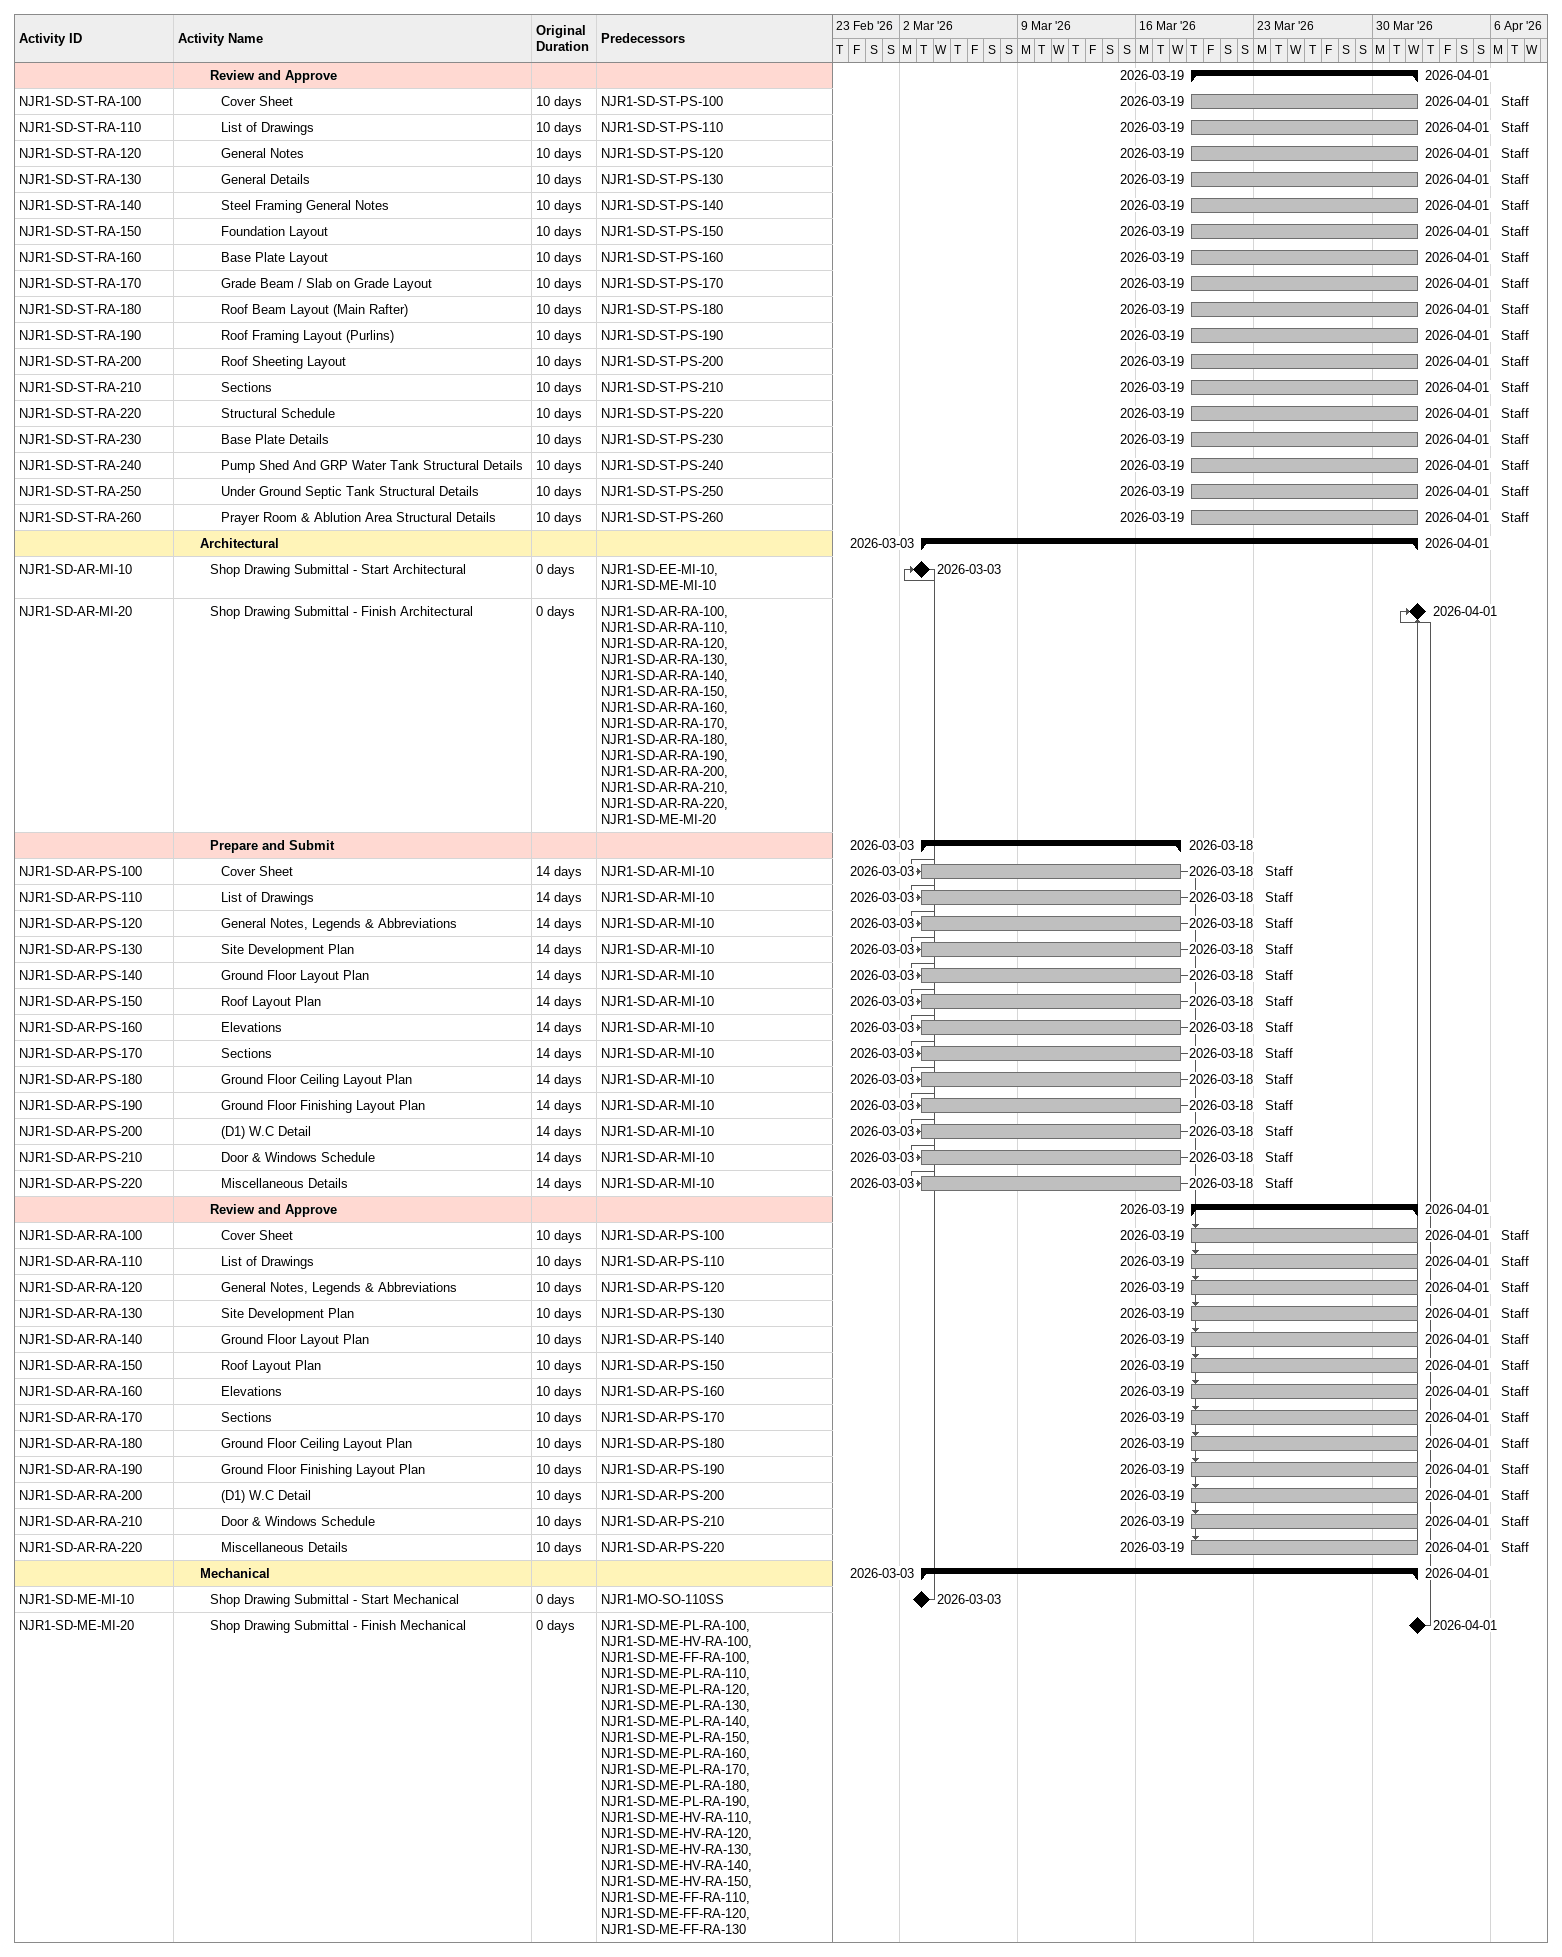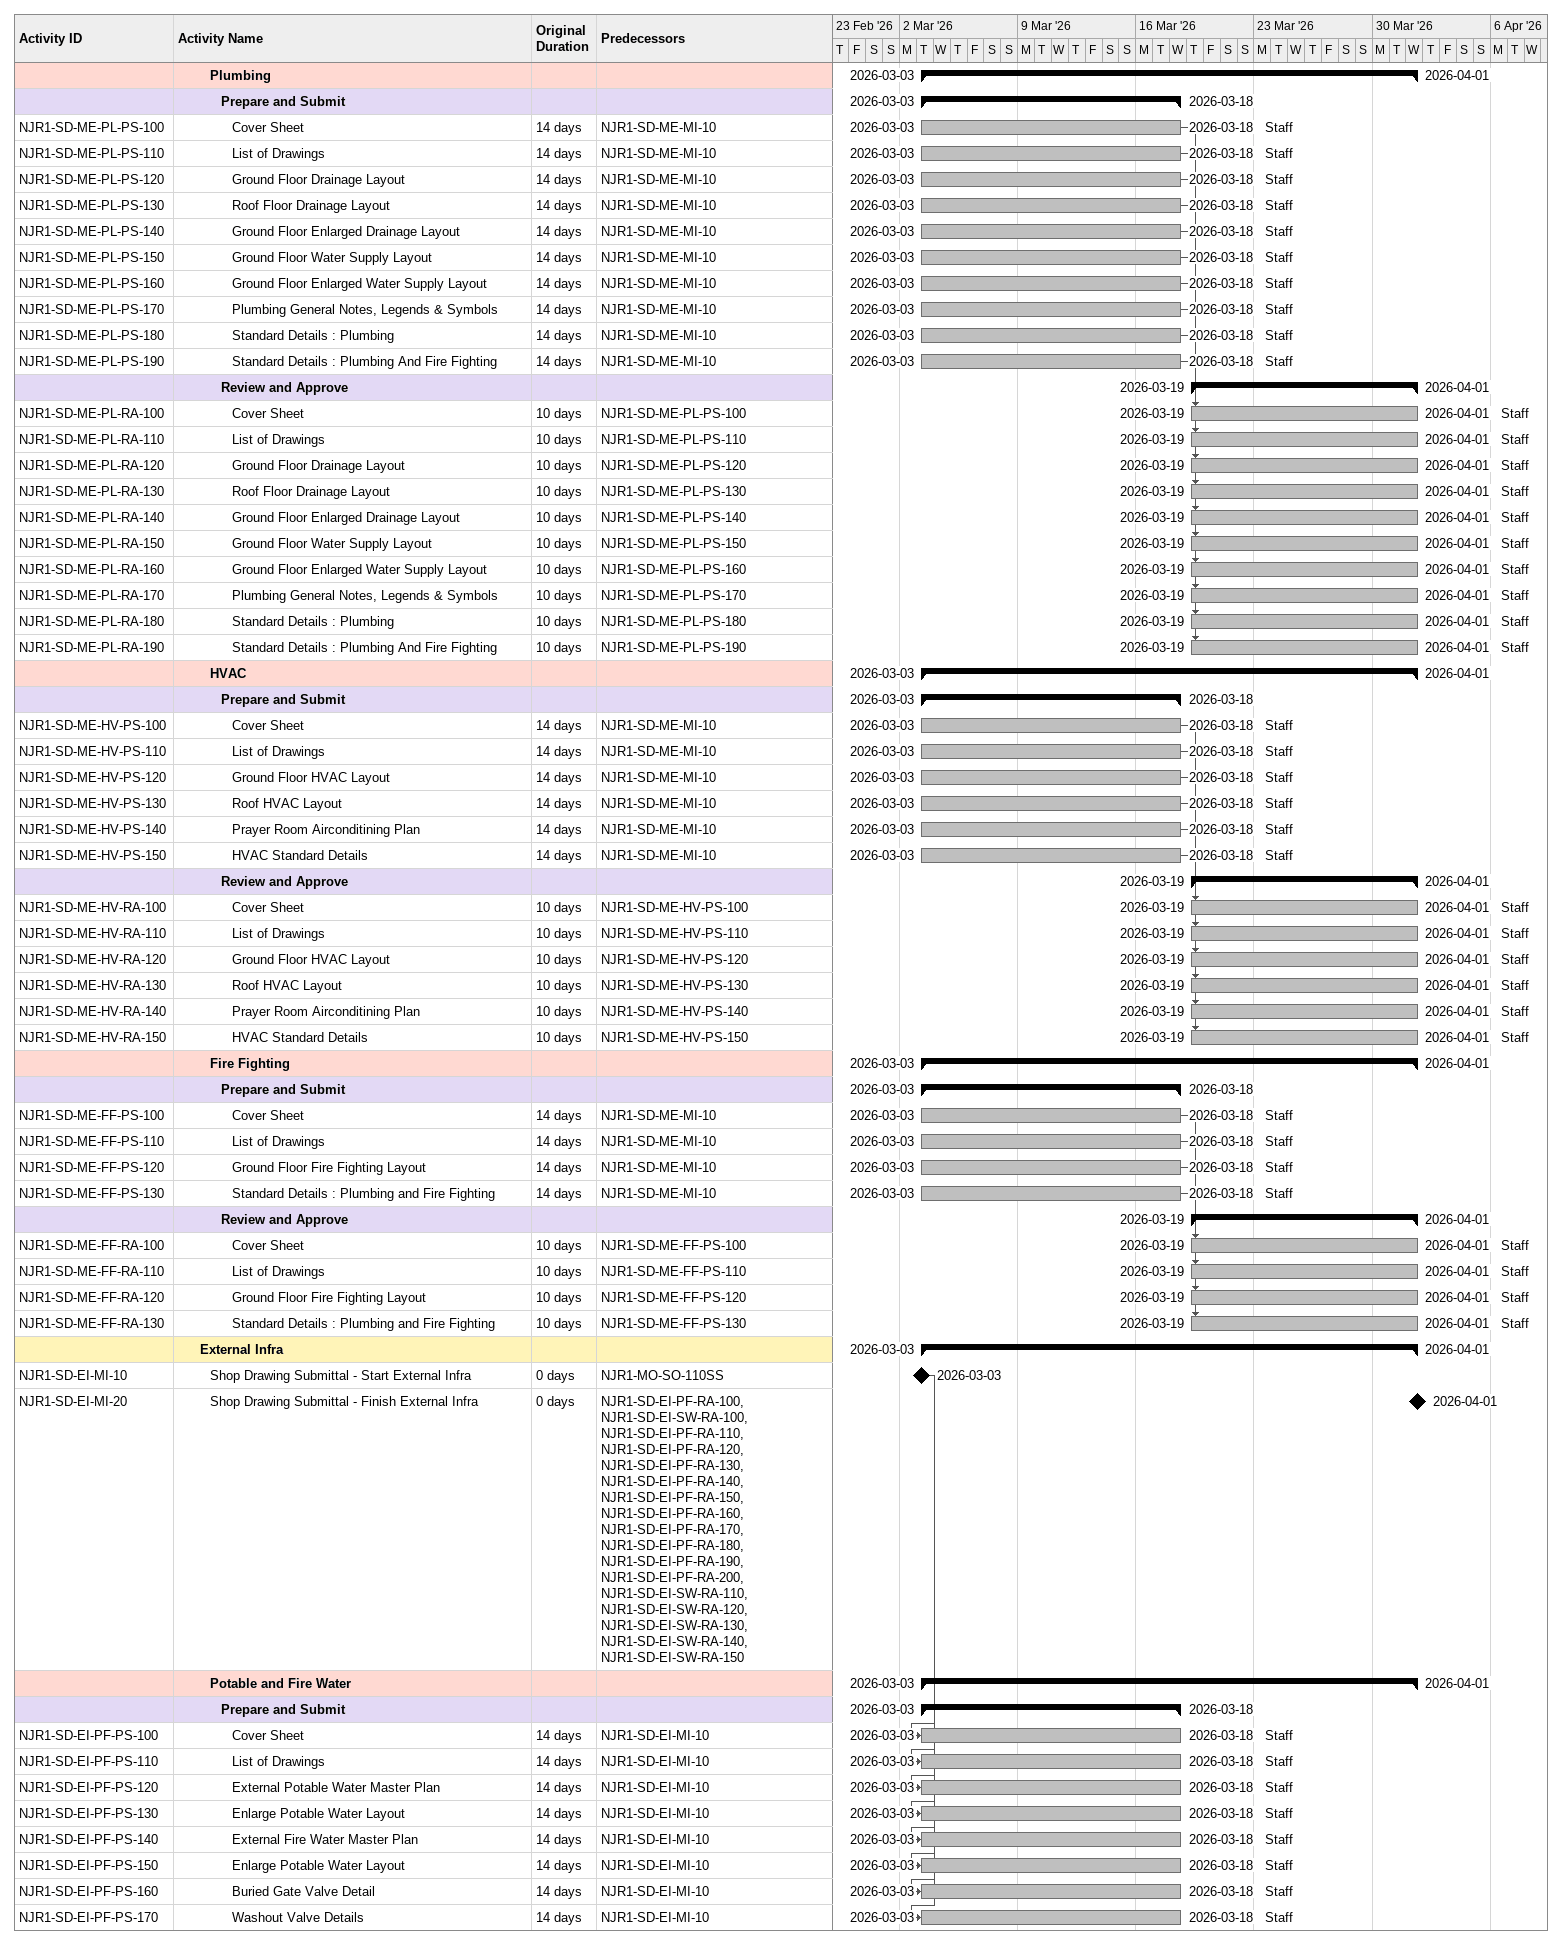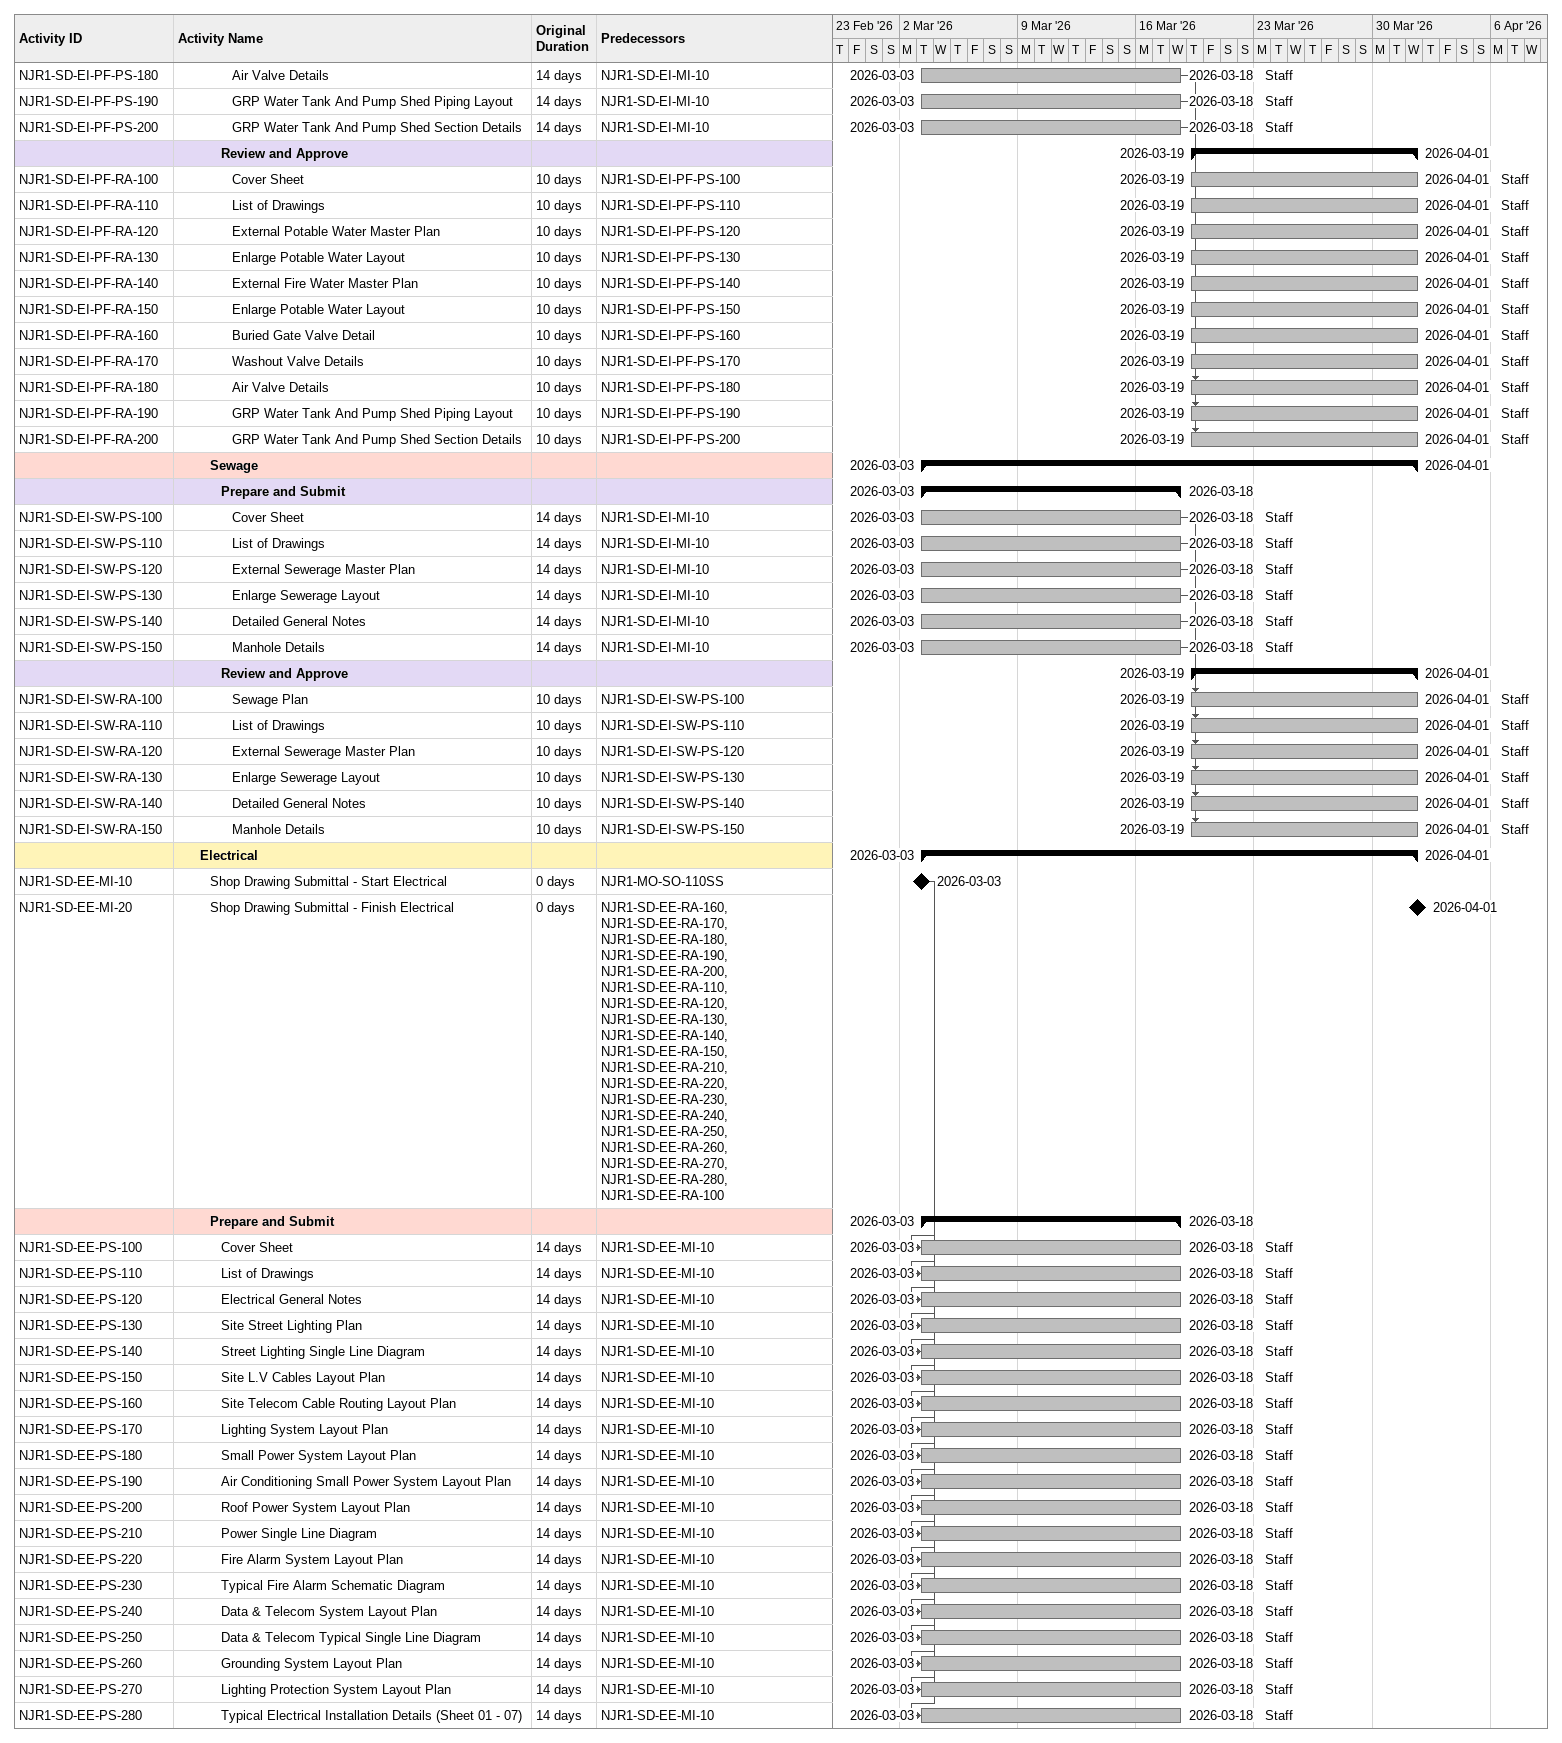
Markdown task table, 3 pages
| ID | Level | Task | Original duration | Start | Finish | Predecessors | Resources |
|---|---|---|---|---|---|---|---|
|  | 4 | **Review and Approve** |  | 2026-03-19 | 2026-04-01 |  |  |
| NJR1-SD-ST-RA-100 | 5 | Cover Sheet | 10d | 2026-03-19 | 2026-04-01 | NJR1-SD-ST-PS-100 | Staff |
| NJR1-SD-ST-RA-110 | 5 | List of Drawings | 10d | 2026-03-19 | 2026-04-01 | NJR1-SD-ST-PS-110 | Staff |
| NJR1-SD-ST-RA-120 | 5 | General Notes | 10d | 2026-03-19 | 2026-04-01 | NJR1-SD-ST-PS-120 | Staff |
| NJR1-SD-ST-RA-130 | 5 | General Details | 10d | 2026-03-19 | 2026-04-01 | NJR1-SD-ST-PS-130 | Staff |
| NJR1-SD-ST-RA-140 | 5 | Steel Framing General Notes | 10d | 2026-03-19 | 2026-04-01 | NJR1-SD-ST-PS-140 | Staff |
| NJR1-SD-ST-RA-150 | 5 | Foundation Layout | 10d | 2026-03-19 | 2026-04-01 | NJR1-SD-ST-PS-150 | Staff |
| NJR1-SD-ST-RA-160 | 5 | Base Plate Layout | 10d | 2026-03-19 | 2026-04-01 | NJR1-SD-ST-PS-160 | Staff |
| NJR1-SD-ST-RA-170 | 5 | Grade Beam / Slab on Grade Layout | 10d | 2026-03-19 | 2026-04-01 | NJR1-SD-ST-PS-170 | Staff |
| NJR1-SD-ST-RA-180 | 5 | Roof Beam Layout (Main Rafter) | 10d | 2026-03-19 | 2026-04-01 | NJR1-SD-ST-PS-180 | Staff |
| NJR1-SD-ST-RA-190 | 5 | Roof Framing Layout (Purlins) | 10d | 2026-03-19 | 2026-04-01 | NJR1-SD-ST-PS-190 | Staff |
| NJR1-SD-ST-RA-200 | 5 | Roof Sheeting Layout | 10d | 2026-03-19 | 2026-04-01 | NJR1-SD-ST-PS-200 | Staff |
| NJR1-SD-ST-RA-210 | 5 | Sections | 10d | 2026-03-19 | 2026-04-01 | NJR1-SD-ST-PS-210 | Staff |
| NJR1-SD-ST-RA-220 | 5 | Structural Schedule | 10d | 2026-03-19 | 2026-04-01 | NJR1-SD-ST-PS-220 | Staff |
| NJR1-SD-ST-RA-230 | 5 | Base Plate Details | 10d | 2026-03-19 | 2026-04-01 | NJR1-SD-ST-PS-230 | Staff |
| NJR1-SD-ST-RA-240 | 5 | Pump Shed And GRP Water Tank Structural Details | 10d | 2026-03-19 | 2026-04-01 | NJR1-SD-ST-PS-240 | Staff |
| NJR1-SD-ST-RA-250 | 5 | Under Ground Septic Tank Structural Details | 10d | 2026-03-19 | 2026-04-01 | NJR1-SD-ST-PS-250 | Staff |
| NJR1-SD-ST-RA-260 | 5 | Prayer Room & Ablution Area Structural Details | 10d | 2026-03-19 | 2026-04-01 | NJR1-SD-ST-PS-260 | Staff |
|  | 3 | **Architectural** |  | 2026-03-03 | 2026-04-01 |  |  |
| NJR1-SD-AR-MI-10 | 4 | Shop Drawing Submittal - Start Architectural | 0d | 2026-03-03 | 2026-03-03 | NJR1-SD-EE-MI-10, NJR1-SD-ME-MI-10 |  |
| NJR1-SD-AR-MI-20 | 4 | Shop Drawing Submittal - Finish Architectural | 0d | 2026-04-01 | 2026-04-01 | NJR1-SD-AR-RA-100, NJR1-SD-AR-RA-110, NJR1-SD-AR-RA-120, NJR1-SD-AR-RA-130, NJR1-SD-AR-RA-140, NJR1-SD-AR-RA-150, NJR1-SD-AR-RA-160, NJR1-SD-AR-RA-170, NJR1-SD-AR-RA-180, NJR1-SD-AR-RA-190, NJR1-SD-AR-RA-200, NJR1-SD-AR-RA-210, NJR1-SD-AR-RA-220, NJR1-SD-ME-MI-20 |  |
|  | 4 | **Prepare and Submit** |  | 2026-03-03 | 2026-03-18 |  |  |
| NJR1-SD-AR-PS-100 | 5 | Cover Sheet | 14d | 2026-03-03 | 2026-03-18 | NJR1-SD-AR-MI-10 | Staff |
| NJR1-SD-AR-PS-110 | 5 | List of Drawings | 14d | 2026-03-03 | 2026-03-18 | NJR1-SD-AR-MI-10 | Staff |
| NJR1-SD-AR-PS-120 | 5 | General Notes, Legends & Abbreviations | 14d | 2026-03-03 | 2026-03-18 | NJR1-SD-AR-MI-10 | Staff |
| NJR1-SD-AR-PS-130 | 5 | Site Development Plan | 14d | 2026-03-03 | 2026-03-18 | NJR1-SD-AR-MI-10 | Staff |
| NJR1-SD-AR-PS-140 | 5 | Ground Floor Layout Plan | 14d | 2026-03-03 | 2026-03-18 | NJR1-SD-AR-MI-10 | Staff |
| NJR1-SD-AR-PS-150 | 5 | Roof Layout Plan | 14d | 2026-03-03 | 2026-03-18 | NJR1-SD-AR-MI-10 | Staff |
| NJR1-SD-AR-PS-160 | 5 | Elevations | 14d | 2026-03-03 | 2026-03-18 | NJR1-SD-AR-MI-10 | Staff |
| NJR1-SD-AR-PS-170 | 5 | Sections | 14d | 2026-03-03 | 2026-03-18 | NJR1-SD-AR-MI-10 | Staff |
| NJR1-SD-AR-PS-180 | 5 | Ground Floor Ceiling Layout Plan | 14d | 2026-03-03 | 2026-03-18 | NJR1-SD-AR-MI-10 | Staff |
| NJR1-SD-AR-PS-190 | 5 | Ground Floor Finishing Layout Plan | 14d | 2026-03-03 | 2026-03-18 | NJR1-SD-AR-MI-10 | Staff |
| NJR1-SD-AR-PS-200 | 5 | (D1) W.C Detail | 14d | 2026-03-03 | 2026-03-18 | NJR1-SD-AR-MI-10 | Staff |
| NJR1-SD-AR-PS-210 | 5 | Door & Windows Schedule | 14d | 2026-03-03 | 2026-03-18 | NJR1-SD-AR-MI-10 | Staff |
| NJR1-SD-AR-PS-220 | 5 | Miscellaneous Details | 14d | 2026-03-03 | 2026-03-18 | NJR1-SD-AR-MI-10 | Staff |
|  | 4 | **Review and Approve** |  | 2026-03-19 | 2026-04-01 |  |  |
| NJR1-SD-AR-RA-100 | 5 | Cover Sheet | 10d | 2026-03-19 | 2026-04-01 | NJR1-SD-AR-PS-100 | Staff |
| NJR1-SD-AR-RA-110 | 5 | List of Drawings | 10d | 2026-03-19 | 2026-04-01 | NJR1-SD-AR-PS-110 | Staff |
| NJR1-SD-AR-RA-120 | 5 | General Notes, Legends & Abbreviations | 10d | 2026-03-19 | 2026-04-01 | NJR1-SD-AR-PS-120 | Staff |
| NJR1-SD-AR-RA-130 | 5 | Site Development Plan | 10d | 2026-03-19 | 2026-04-01 | NJR1-SD-AR-PS-130 | Staff |
| NJR1-SD-AR-RA-140 | 5 | Ground Floor Layout Plan | 10d | 2026-03-19 | 2026-04-01 | NJR1-SD-AR-PS-140 | Staff |
| NJR1-SD-AR-RA-150 | 5 | Roof Layout Plan | 10d | 2026-03-19 | 2026-04-01 | NJR1-SD-AR-PS-150 | Staff |
| NJR1-SD-AR-RA-160 | 5 | Elevations | 10d | 2026-03-19 | 2026-04-01 | NJR1-SD-AR-PS-160 | Staff |
| NJR1-SD-AR-RA-170 | 5 | Sections | 10d | 2026-03-19 | 2026-04-01 | NJR1-SD-AR-PS-170 | Staff |
| NJR1-SD-AR-RA-180 | 5 | Ground Floor Ceiling Layout Plan | 10d | 2026-03-19 | 2026-04-01 | NJR1-SD-AR-PS-180 | Staff |
| NJR1-SD-AR-RA-190 | 5 | Ground Floor Finishing Layout Plan | 10d | 2026-03-19 | 2026-04-01 | NJR1-SD-AR-PS-190 | Staff |
| NJR1-SD-AR-RA-200 | 5 | (D1) W.C Detail | 10d | 2026-03-19 | 2026-04-01 | NJR1-SD-AR-PS-200 | Staff |
| NJR1-SD-AR-RA-210 | 5 | Door & Windows Schedule | 10d | 2026-03-19 | 2026-04-01 | NJR1-SD-AR-PS-210 | Staff |
| NJR1-SD-AR-RA-220 | 5 | Miscellaneous Details | 10d | 2026-03-19 | 2026-04-01 | NJR1-SD-AR-PS-220 | Staff |
|  | 3 | **Mechanical** |  | 2026-03-03 | 2026-04-01 |  |  |
| NJR1-SD-ME-MI-10 | 4 | Shop Drawing Submittal - Start Mechanical | 0d | 2026-03-03 | 2026-03-03 | NJR1-MO-SO-110SS |  |
| NJR1-SD-ME-MI-20 | 4 | Shop Drawing Submittal - Finish Mechanical | 0d | 2026-04-01 | 2026-04-01 | NJR1-SD-ME-PL-RA-100, NJR1-SD-ME-HV-RA-100, NJR1-SD-ME-FF-RA-100, NJR1-SD-ME-PL-RA-110, NJR1-SD-ME-PL-RA-120, NJR1-SD-ME-PL-RA-130, NJR1-SD-ME-PL-RA-140, NJR1-SD-ME-PL-RA-150, NJR1-SD-ME-PL-RA-160, NJR1-SD-ME-PL-RA-170, NJR1-SD-ME-PL-RA-180, NJR1-SD-ME-PL-RA-190, NJR1-SD-ME-HV-RA-110, NJR1-SD-ME-HV-RA-120, NJR1-SD-ME-HV-RA-130, NJR1-SD-ME-HV-RA-140, NJR1-SD-ME-HV-RA-150, NJR1-SD-ME-FF-RA-110, NJR1-SD-ME-FF-RA-120, NJR1-SD-ME-FF-RA-130 |  |
|  | 4 | **Plumbing** |  | 2026-03-03 | 2026-04-01 |  |  |
|  | 5 | **Prepare and Submit** |  | 2026-03-03 | 2026-03-18 |  |  |
| NJR1-SD-ME-PL-PS-100 | 6 | Cover Sheet | 14d | 2026-03-03 | 2026-03-18 | NJR1-SD-ME-MI-10 | Staff |
| NJR1-SD-ME-PL-PS-110 | 6 | List of Drawings | 14d | 2026-03-03 | 2026-03-18 | NJR1-SD-ME-MI-10 | Staff |
| NJR1-SD-ME-PL-PS-120 | 6 | Ground Floor Drainage Layout | 14d | 2026-03-03 | 2026-03-18 | NJR1-SD-ME-MI-10 | Staff |
| NJR1-SD-ME-PL-PS-130 | 6 | Roof Floor Drainage Layout | 14d | 2026-03-03 | 2026-03-18 | NJR1-SD-ME-MI-10 | Staff |
| NJR1-SD-ME-PL-PS-140 | 6 | Ground Floor Enlarged Drainage Layout | 14d | 2026-03-03 | 2026-03-18 | NJR1-SD-ME-MI-10 | Staff |
| NJR1-SD-ME-PL-PS-150 | 6 | Ground Floor Water Supply Layout | 14d | 2026-03-03 | 2026-03-18 | NJR1-SD-ME-MI-10 | Staff |
| NJR1-SD-ME-PL-PS-160 | 6 | Ground Floor Enlarged Water Supply Layout | 14d | 2026-03-03 | 2026-03-18 | NJR1-SD-ME-MI-10 | Staff |
| NJR1-SD-ME-PL-PS-170 | 6 | Plumbing General Notes, Legends & Symbols | 14d | 2026-03-03 | 2026-03-18 | NJR1-SD-ME-MI-10 | Staff |
| NJR1-SD-ME-PL-PS-180 | 6 | Standard Details : Plumbing | 14d | 2026-03-03 | 2026-03-18 | NJR1-SD-ME-MI-10 | Staff |
| NJR1-SD-ME-PL-PS-190 | 6 | Standard Details : Plumbing And Fire Fighting | 14d | 2026-03-03 | 2026-03-18 | NJR1-SD-ME-MI-10 | Staff |
|  | 5 | **Review and Approve** |  | 2026-03-19 | 2026-04-01 |  |  |
| NJR1-SD-ME-PL-RA-100 | 6 | Cover Sheet | 10d | 2026-03-19 | 2026-04-01 | NJR1-SD-ME-PL-PS-100 | Staff |
| NJR1-SD-ME-PL-RA-110 | 6 | List of Drawings | 10d | 2026-03-19 | 2026-04-01 | NJR1-SD-ME-PL-PS-110 | Staff |
| NJR1-SD-ME-PL-RA-120 | 6 | Ground Floor Drainage Layout | 10d | 2026-03-19 | 2026-04-01 | NJR1-SD-ME-PL-PS-120 | Staff |
| NJR1-SD-ME-PL-RA-130 | 6 | Roof Floor Drainage Layout | 10d | 2026-03-19 | 2026-04-01 | NJR1-SD-ME-PL-PS-130 | Staff |
| NJR1-SD-ME-PL-RA-140 | 6 | Ground Floor Enlarged Drainage Layout | 10d | 2026-03-19 | 2026-04-01 | NJR1-SD-ME-PL-PS-140 | Staff |
| NJR1-SD-ME-PL-RA-150 | 6 | Ground Floor Water Supply Layout | 10d | 2026-03-19 | 2026-04-01 | NJR1-SD-ME-PL-PS-150 | Staff |
| NJR1-SD-ME-PL-RA-160 | 6 | Ground Floor Enlarged Water Supply Layout | 10d | 2026-03-19 | 2026-04-01 | NJR1-SD-ME-PL-PS-160 | Staff |
| NJR1-SD-ME-PL-RA-170 | 6 | Plumbing General Notes, Legends & Symbols | 10d | 2026-03-19 | 2026-04-01 | NJR1-SD-ME-PL-PS-170 | Staff |
| NJR1-SD-ME-PL-RA-180 | 6 | Standard Details : Plumbing | 10d | 2026-03-19 | 2026-04-01 | NJR1-SD-ME-PL-PS-180 | Staff |
| NJR1-SD-ME-PL-RA-190 | 6 | Standard Details : Plumbing And Fire Fighting | 10d | 2026-03-19 | 2026-04-01 | NJR1-SD-ME-PL-PS-190 | Staff |
|  | 4 | **HVAC** |  | 2026-03-03 | 2026-04-01 |  |  |
|  | 5 | **Prepare and Submit** |  | 2026-03-03 | 2026-03-18 |  |  |
| NJR1-SD-ME-HV-PS-100 | 6 | Cover Sheet | 14d | 2026-03-03 | 2026-03-18 | NJR1-SD-ME-MI-10 | Staff |
| NJR1-SD-ME-HV-PS-110 | 6 | List of Drawings | 14d | 2026-03-03 | 2026-03-18 | NJR1-SD-ME-MI-10 | Staff |
| NJR1-SD-ME-HV-PS-120 | 6 | Ground Floor HVAC Layout | 14d | 2026-03-03 | 2026-03-18 | NJR1-SD-ME-MI-10 | Staff |
| NJR1-SD-ME-HV-PS-130 | 6 | Roof HVAC Layout | 14d | 2026-03-03 | 2026-03-18 | NJR1-SD-ME-MI-10 | Staff |
| NJR1-SD-ME-HV-PS-140 | 6 | Prayer Room Airconditining Plan | 14d | 2026-03-03 | 2026-03-18 | NJR1-SD-ME-MI-10 | Staff |
| NJR1-SD-ME-HV-PS-150 | 6 | HVAC Standard Details | 14d | 2026-03-03 | 2026-03-18 | NJR1-SD-ME-MI-10 | Staff |
|  | 5 | **Review and Approve** |  | 2026-03-19 | 2026-04-01 |  |  |
| NJR1-SD-ME-HV-RA-100 | 6 | Cover Sheet | 10d | 2026-03-19 | 2026-04-01 | NJR1-SD-ME-HV-PS-100 | Staff |
| NJR1-SD-ME-HV-RA-110 | 6 | List of Drawings | 10d | 2026-03-19 | 2026-04-01 | NJR1-SD-ME-HV-PS-110 | Staff |
| NJR1-SD-ME-HV-RA-120 | 6 | Ground Floor HVAC Layout | 10d | 2026-03-19 | 2026-04-01 | NJR1-SD-ME-HV-PS-120 | Staff |
| NJR1-SD-ME-HV-RA-130 | 6 | Roof HVAC Layout | 10d | 2026-03-19 | 2026-04-01 | NJR1-SD-ME-HV-PS-130 | Staff |
| NJR1-SD-ME-HV-RA-140 | 6 | Prayer Room Airconditining Plan | 10d | 2026-03-19 | 2026-04-01 | NJR1-SD-ME-HV-PS-140 | Staff |
| NJR1-SD-ME-HV-RA-150 | 6 | HVAC Standard Details | 10d | 2026-03-19 | 2026-04-01 | NJR1-SD-ME-HV-PS-150 | Staff |
|  | 4 | **Fire Fighting** |  | 2026-03-03 | 2026-04-01 |  |  |
|  | 5 | **Prepare and Submit** |  | 2026-03-03 | 2026-03-18 |  |  |
| NJR1-SD-ME-FF-PS-100 | 6 | Cover Sheet | 14d | 2026-03-03 | 2026-03-18 | NJR1-SD-ME-MI-10 | Staff |
| NJR1-SD-ME-FF-PS-110 | 6 | List of Drawings | 14d | 2026-03-03 | 2026-03-18 | NJR1-SD-ME-MI-10 | Staff |
| NJR1-SD-ME-FF-PS-120 | 6 | Ground Floor Fire Fighting Layout | 14d | 2026-03-03 | 2026-03-18 | NJR1-SD-ME-MI-10 | Staff |
| NJR1-SD-ME-FF-PS-130 | 6 | Standard Details : Plumbing and Fire Fighting | 14d | 2026-03-03 | 2026-03-18 | NJR1-SD-ME-MI-10 | Staff |
|  | 5 | **Review and Approve** |  | 2026-03-19 | 2026-04-01 |  |  |
| NJR1-SD-ME-FF-RA-100 | 6 | Cover Sheet | 10d | 2026-03-19 | 2026-04-01 | NJR1-SD-ME-FF-PS-100 | Staff |
| NJR1-SD-ME-FF-RA-110 | 6 | List of Drawings | 10d | 2026-03-19 | 2026-04-01 | NJR1-SD-ME-FF-PS-110 | Staff |
| NJR1-SD-ME-FF-RA-120 | 6 | Ground Floor Fire Fighting Layout | 10d | 2026-03-19 | 2026-04-01 | NJR1-SD-ME-FF-PS-120 | Staff |
| NJR1-SD-ME-FF-RA-130 | 6 | Standard Details : Plumbing and Fire Fighting | 10d | 2026-03-19 | 2026-04-01 | NJR1-SD-ME-FF-PS-130 | Staff |
|  | 3 | **External Infra** |  | 2026-03-03 | 2026-04-01 |  |  |
| NJR1-SD-EI-MI-10 | 4 | Shop Drawing Submittal - Start External Infra | 0d | 2026-03-03 | 2026-03-03 | NJR1-MO-SO-110SS |  |
| NJR1-SD-EI-MI-20 | 4 | Shop Drawing Submittal - Finish External Infra | 0d | 2026-04-01 | 2026-04-01 | NJR1-SD-EI-PF-RA-100, NJR1-SD-EI-SW-RA-100, NJR1-SD-EI-PF-RA-110, NJR1-SD-EI-PF-RA-120, NJR1-SD-EI-PF-RA-130, NJR1-SD-EI-PF-RA-140, NJR1-SD-EI-PF-RA-150, NJR1-SD-EI-PF-RA-160, NJR1-SD-EI-PF-RA-170, NJR1-SD-EI-PF-RA-180, NJR1-SD-EI-PF-RA-190, NJR1-SD-EI-PF-RA-200, NJR1-SD-EI-SW-RA-110, NJR1-SD-EI-SW-RA-120, NJR1-SD-EI-SW-RA-130, NJR1-SD-EI-SW-RA-140, NJR1-SD-EI-SW-RA-150 |  |
|  | 4 | **Potable and Fire Water** |  | 2026-03-03 | 2026-04-01 |  |  |
|  | 5 | **Prepare and Submit** |  | 2026-03-03 | 2026-03-18 |  |  |
| NJR1-SD-EI-PF-PS-100 | 6 | Cover Sheet | 14d | 2026-03-03 | 2026-03-18 | NJR1-SD-EI-MI-10 | Staff |
| NJR1-SD-EI-PF-PS-110 | 6 | List of Drawings | 14d | 2026-03-03 | 2026-03-18 | NJR1-SD-EI-MI-10 | Staff |
| NJR1-SD-EI-PF-PS-120 | 6 | External Potable Water Master Plan | 14d | 2026-03-03 | 2026-03-18 | NJR1-SD-EI-MI-10 | Staff |
| NJR1-SD-EI-PF-PS-130 | 6 | Enlarge Potable Water Layout | 14d | 2026-03-03 | 2026-03-18 | NJR1-SD-EI-MI-10 | Staff |
| NJR1-SD-EI-PF-PS-140 | 6 | External Fire Water Master Plan | 14d | 2026-03-03 | 2026-03-18 | NJR1-SD-EI-MI-10 | Staff |
| NJR1-SD-EI-PF-PS-150 | 6 | Enlarge Potable Water Layout | 14d | 2026-03-03 | 2026-03-18 | NJR1-SD-EI-MI-10 | Staff |
| NJR1-SD-EI-PF-PS-160 | 6 | Buried Gate Valve Detail | 14d | 2026-03-03 | 2026-03-18 | NJR1-SD-EI-MI-10 | Staff |
| NJR1-SD-EI-PF-PS-170 | 6 | Washout Valve Details | 14d | 2026-03-03 | 2026-03-18 | NJR1-SD-EI-MI-10 | Staff |
| NJR1-SD-EI-PF-PS-180 | 6 | Air Valve Details | 14d | 2026-03-03 | 2026-03-18 | NJR1-SD-EI-MI-10 | Staff |
| NJR1-SD-EI-PF-PS-190 | 6 | GRP Water Tank And Pump Shed Piping Layout | 14d | 2026-03-03 | 2026-03-18 | NJR1-SD-EI-MI-10 | Staff |
| NJR1-SD-EI-PF-PS-200 | 6 | GRP Water Tank And Pump Shed Section Details | 14d | 2026-03-03 | 2026-03-18 | NJR1-SD-EI-MI-10 | Staff |
|  | 5 | **Review and Approve** |  | 2026-03-19 | 2026-04-01 |  |  |
| NJR1-SD-EI-PF-RA-100 | 6 | Cover Sheet | 10d | 2026-03-19 | 2026-04-01 | NJR1-SD-EI-PF-PS-100 | Staff |
| NJR1-SD-EI-PF-RA-110 | 6 | List of Drawings | 10d | 2026-03-19 | 2026-04-01 | NJR1-SD-EI-PF-PS-110 | Staff |
| NJR1-SD-EI-PF-RA-120 | 6 | External Potable Water Master Plan | 10d | 2026-03-19 | 2026-04-01 | NJR1-SD-EI-PF-PS-120 | Staff |
| NJR1-SD-EI-PF-RA-130 | 6 | Enlarge Potable Water Layout | 10d | 2026-03-19 | 2026-04-01 | NJR1-SD-EI-PF-PS-130 | Staff |
| NJR1-SD-EI-PF-RA-140 | 6 | External Fire Water Master Plan | 10d | 2026-03-19 | 2026-04-01 | NJR1-SD-EI-PF-PS-140 | Staff |
| NJR1-SD-EI-PF-RA-150 | 6 | Enlarge Potable Water Layout | 10d | 2026-03-19 | 2026-04-01 | NJR1-SD-EI-PF-PS-150 | Staff |
| NJR1-SD-EI-PF-RA-160 | 6 | Buried Gate Valve Detail | 10d | 2026-03-19 | 2026-04-01 | NJR1-SD-EI-PF-PS-160 | Staff |
| NJR1-SD-EI-PF-RA-170 | 6 | Washout Valve Details | 10d | 2026-03-19 | 2026-04-01 | NJR1-SD-EI-PF-PS-170 | Staff |
| NJR1-SD-EI-PF-RA-180 | 6 | Air Valve Details | 10d | 2026-03-19 | 2026-04-01 | NJR1-SD-EI-PF-PS-180 | Staff |
| NJR1-SD-EI-PF-RA-190 | 6 | GRP Water Tank And Pump Shed Piping Layout | 10d | 2026-03-19 | 2026-04-01 | NJR1-SD-EI-PF-PS-190 | Staff |
| NJR1-SD-EI-PF-RA-200 | 6 | GRP Water Tank And Pump Shed Section Details | 10d | 2026-03-19 | 2026-04-01 | NJR1-SD-EI-PF-PS-200 | Staff |
|  | 4 | **Sewage** |  | 2026-03-03 | 2026-04-01 |  |  |
|  | 5 | **Prepare and Submit** |  | 2026-03-03 | 2026-03-18 |  |  |
| NJR1-SD-EI-SW-PS-100 | 6 | Cover Sheet | 14d | 2026-03-03 | 2026-03-18 | NJR1-SD-EI-MI-10 | Staff |
| NJR1-SD-EI-SW-PS-110 | 6 | List of Drawings | 14d | 2026-03-03 | 2026-03-18 | NJR1-SD-EI-MI-10 | Staff |
| NJR1-SD-EI-SW-PS-120 | 6 | External Sewerage Master Plan | 14d | 2026-03-03 | 2026-03-18 | NJR1-SD-EI-MI-10 | Staff |
| NJR1-SD-EI-SW-PS-130 | 6 | Enlarge Sewerage Layout | 14d | 2026-03-03 | 2026-03-18 | NJR1-SD-EI-MI-10 | Staff |
| NJR1-SD-EI-SW-PS-140 | 6 | Detailed General Notes | 14d | 2026-03-03 | 2026-03-18 | NJR1-SD-EI-MI-10 | Staff |
| NJR1-SD-EI-SW-PS-150 | 6 | Manhole Details | 14d | 2026-03-03 | 2026-03-18 | NJR1-SD-EI-MI-10 | Staff |
|  | 5 | **Review and Approve** |  | 2026-03-19 | 2026-04-01 |  |  |
| NJR1-SD-EI-SW-RA-100 | 6 | Sewage Plan | 10d | 2026-03-19 | 2026-04-01 | NJR1-SD-EI-SW-PS-100 | Staff |
| NJR1-SD-EI-SW-RA-110 | 6 | List of Drawings | 10d | 2026-03-19 | 2026-04-01 | NJR1-SD-EI-SW-PS-110 | Staff |
| NJR1-SD-EI-SW-RA-120 | 6 | External Sewerage Master Plan | 10d | 2026-03-19 | 2026-04-01 | NJR1-SD-EI-SW-PS-120 | Staff |
| NJR1-SD-EI-SW-RA-130 | 6 | Enlarge Sewerage Layout | 10d | 2026-03-19 | 2026-04-01 | NJR1-SD-EI-SW-PS-130 | Staff |
| NJR1-SD-EI-SW-RA-140 | 6 | Detailed General Notes | 10d | 2026-03-19 | 2026-04-01 | NJR1-SD-EI-SW-PS-140 | Staff |
| NJR1-SD-EI-SW-RA-150 | 6 | Manhole Details | 10d | 2026-03-19 | 2026-04-01 | NJR1-SD-EI-SW-PS-150 | Staff |
|  | 3 | **Electrical** |  | 2026-03-03 | 2026-04-01 |  |  |
| NJR1-SD-EE-MI-10 | 4 | Shop Drawing Submittal - Start Electrical | 0d | 2026-03-03 | 2026-03-03 | NJR1-MO-SO-110SS |  |
| NJR1-SD-EE-MI-20 | 4 | Shop Drawing Submittal - Finish Electrical | 0d | 2026-04-01 | 2026-04-01 | NJR1-SD-EE-RA-160, NJR1-SD-EE-RA-170, NJR1-SD-EE-RA-180, NJR1-SD-EE-RA-190, NJR1-SD-EE-RA-200, NJR1-SD-EE-RA-110, NJR1-SD-EE-RA-120, NJR1-SD-EE-RA-130, NJR1-SD-EE-RA-140, NJR1-SD-EE-RA-150, NJR1-SD-EE-RA-210, NJR1-SD-EE-RA-220, NJR1-SD-EE-RA-230, NJR1-SD-EE-RA-240, NJR1-SD-EE-RA-250, NJR1-SD-EE-RA-260, NJR1-SD-EE-RA-270, NJR1-SD-EE-RA-280, NJR1-SD-EE-RA-100 |  |
|  | 4 | **Prepare and Submit** |  | 2026-03-03 | 2026-03-18 |  |  |
| NJR1-SD-EE-PS-100 | 5 | Cover Sheet | 14d | 2026-03-03 | 2026-03-18 | NJR1-SD-EE-MI-10 | Staff |
| NJR1-SD-EE-PS-110 | 5 | List of Drawings | 14d | 2026-03-03 | 2026-03-18 | NJR1-SD-EE-MI-10 | Staff |
| NJR1-SD-EE-PS-120 | 5 | Electrical General Notes | 14d | 2026-03-03 | 2026-03-18 | NJR1-SD-EE-MI-10 | Staff |
| NJR1-SD-EE-PS-130 | 5 | Site Street Lighting Plan | 14d | 2026-03-03 | 2026-03-18 | NJR1-SD-EE-MI-10 | Staff |
| NJR1-SD-EE-PS-140 | 5 | Street Lighting Single Line Diagram | 14d | 2026-03-03 | 2026-03-18 | NJR1-SD-EE-MI-10 | Staff |
| NJR1-SD-EE-PS-150 | 5 | Site L.V Cables Layout Plan | 14d | 2026-03-03 | 2026-03-18 | NJR1-SD-EE-MI-10 | Staff |
| NJR1-SD-EE-PS-160 | 5 | Site Telecom Cable Routing Layout Plan | 14d | 2026-03-03 | 2026-03-18 | NJR1-SD-EE-MI-10 | Staff |
| NJR1-SD-EE-PS-170 | 5 | Lighting System Layout Plan | 14d | 2026-03-03 | 2026-03-18 | NJR1-SD-EE-MI-10 | Staff |
| NJR1-SD-EE-PS-180 | 5 | Small Power System Layout Plan | 14d | 2026-03-03 | 2026-03-18 | NJR1-SD-EE-MI-10 | Staff |
| NJR1-SD-EE-PS-190 | 5 | Air Conditioning Small Power System Layout Plan | 14d | 2026-03-03 | 2026-03-18 | NJR1-SD-EE-MI-10 | Staff |
| NJR1-SD-EE-PS-200 | 5 | Roof Power System Layout Plan | 14d | 2026-03-03 | 2026-03-18 | NJR1-SD-EE-MI-10 | Staff |
| NJR1-SD-EE-PS-210 | 5 | Power Single Line Diagram | 14d | 2026-03-03 | 2026-03-18 | NJR1-SD-EE-MI-10 | Staff |
| NJR1-SD-EE-PS-220 | 5 | Fire Alarm System Layout Plan | 14d | 2026-03-03 | 2026-03-18 | NJR1-SD-EE-MI-10 | Staff |
| NJR1-SD-EE-PS-230 | 5 | Typical Fire Alarm Schematic Diagram | 14d | 2026-03-03 | 2026-03-18 | NJR1-SD-EE-MI-10 | Staff |
| NJR1-SD-EE-PS-240 | 5 | Data & Telecom System Layout Plan | 14d | 2026-03-03 | 2026-03-18 | NJR1-SD-EE-MI-10 | Staff |
| NJR1-SD-EE-PS-250 | 5 | Data & Telecom Typical Single Line Diagram | 14d | 2026-03-03 | 2026-03-18 | NJR1-SD-EE-MI-10 | Staff |
| NJR1-SD-EE-PS-260 | 5 | Grounding System Layout Plan | 14d | 2026-03-03 | 2026-03-18 | NJR1-SD-EE-MI-10 | Staff |
| NJR1-SD-EE-PS-270 | 5 | Lighting Protection System Layout Plan | 14d | 2026-03-03 | 2026-03-18 | NJR1-SD-EE-MI-10 | Staff |
| NJR1-SD-EE-PS-280 | 5 | Typical Electrical Installation Details (Sheet 01 - 07) | 14d | 2026-03-03 | 2026-03-18 | NJR1-SD-EE-MI-10 | Staff |
